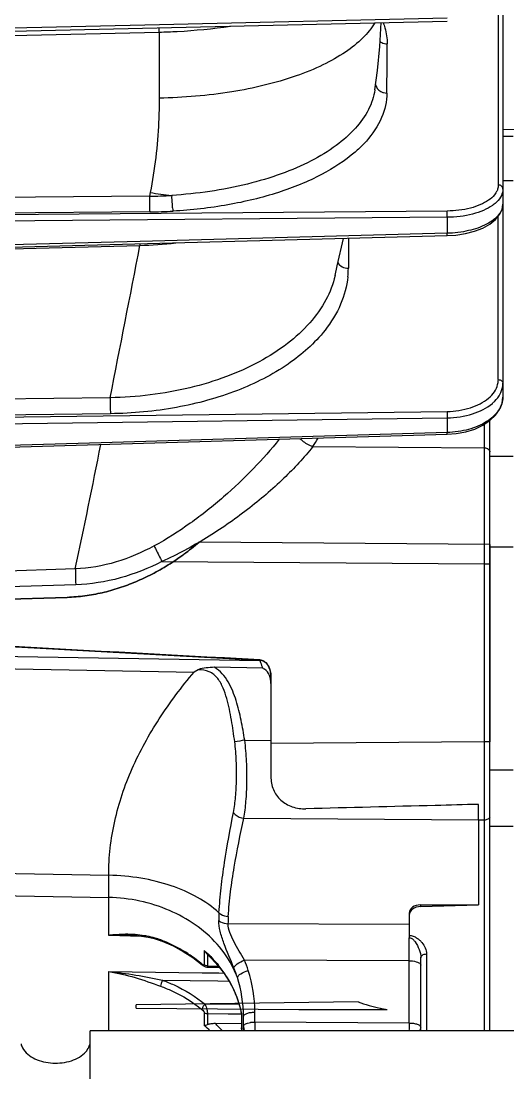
# Model space of a CAD drawing. Header units: millimetres. Extents: x -6 to 705, y -10 to 538.
# Drawn here: x 596.43 to 604.88, y 389.92 to 408.18 of the extents above; entities that cross this region are included whole.
import ezdxf

# ---------------------------------------------------------------- set-up
doc = ezdxf.new("R2010")
doc.units = ezdxf.units.MM
doc.layers.add('02___PRT_ALL_AXES', color=7, linetype='Continuous')

msp = doc.modelspace()

# ---------------------------------------------------------------- linework, layer by layer
at = {"color": 0, "linetype": 'Continuous', "lineweight": -3}
for p, q in [((604.788, 408.616), (604.788, 405)), ((604.709, 408.444), (604.709, 405.331)), ((591.485, 407.894), (603.822, 408.178)), ((598.829, 408.111), (592.163, 407.958)), ((603.823, 408.227), (598.829, 408.111)), ((592.161, 407.833), (598.826, 407.985)), ((598.826, 407.985), (598.826, 408.063)), ((598.826, 407.985), (598.826, 406.84)), ((602.578, 407.103), (602.578, 407.103)), ((602.569, 406.986), (602.569, 406.982)), ((605.597, 406.304), (604.788, 406.29)), ((598.671, 405.199), (598.658, 405.136)), ((598.658, 405.136), (592.161, 405.082)), ((604.788, 404.999), (604.788, 401.648)), ((603.821, 404.88), (591.829, 404.78)), ((598.663, 404.865), (592.166, 404.811)), ((603.823, 404.771), (590.942, 404.664)), ((603.823, 404.771), (603.823, 404.493)), ((604.709, 401.953), (604.709, 404.79)), ((591.381, 404.124), (603.823, 404.453)), ((603.823, 404.493), (598.494, 404.352)), ((598.494, 404.352), (591.838, 404.175)), ((592.161, 404.114), (598.491, 404.281)), ((601.915, 403.929), (602.021, 404.405)), ((602.113, 404.408), (602.108, 403.885)), ((601.877, 403.76), (601.915, 403.929)), ((597.975, 401.638), (592.642, 401.57)), ((592.646, 401.257), (603.821, 401.401)), ((597.981, 401.361), (592.646, 401.292)), ((592.642, 401.145), (603.823, 401.289)), ((603.823, 401.289), (603.823, 401.034)), ((604.466, 401.177), (604.466, 400.769)), ((592.643, 400.673), (603.823, 401.004)), ((603.823, 401.034), (597.821, 400.857)), ((597.821, 400.857), (592.642, 400.704)), ((601.492, 400.791), (604.466, 400.769)), ((604.466, 400.769), (604.466, 400.699)), ((604.466, 400.699), (604.466, 400.564)), ((604.466, 400.564), (604.466, 398.755)), ((604.563, 399.093), (599.52, 399.131)), ((604.563, 399.093), (604.563, 395.664)), ((598.875, 398.796), (604.466, 398.755)), ((597.371, 398.668), (592.161, 398.5)), ((604.466, 398.755), (604.466, 395.663)), ((604.466, 398.755), (604.565, 398.755)), ((597.379, 398.392), (592.168, 398.224)), ((597.231, 398.174), (591.177, 397.98)), ((591.177, 397.98), (597.231, 398.174)), ((589.81, 397.672), (600.568, 397.084)), ((589.549, 397.27), (600.57, 397.075)), ((589.549, 397.051), (599.433, 396.877)), ((600.57, 397.075), (600.57, 397.089)), ((599.505, 396.916), (599.433, 396.877)), ((600.623, 396.942), (599.785, 396.959)), ((600.763, 396.807), (600.763, 395.638)), ((600.765, 396.807), (600.765, 395.061)), ((600.31, 395.693), (600.765, 395.69)), ((600.765, 395.638), (600.763, 395.638)), ((604.466, 395.663), (600.765, 395.638)), ((604.563, 395.664), (604.466, 395.663)), ((604.565, 395.663), (604.466, 395.663)), ((604.466, 395.663), (604.466, 395.478)), ((604.466, 395.478), (604.466, 395.293)), ((604.466, 395.293), (604.466, 394.766)), ((604.466, 394.766), (604.466, 394.603)), ((604.466, 394.603), (604.466, 394.45)), ((604.365, 394.307), (604.365, 394.58)), ((604.466, 394.45), (604.466, 394.374)), ((600.294, 394.338), (604.365, 394.31)), ((604.365, 394.31), (604.365, 392.836)), ((604.466, 394.308), (604.365, 394.307)), ((604.466, 394.374), (604.466, 394.308)), ((604.466, 394.308), (604.466, 390.647)), ((589.549, 393.512), (597.951, 393.349)), ((589.549, 393.124), (597.951, 392.963)), ((597.951, 392.306), (597.951, 392.963)), ((603.361, 392.836), (603.361, 392.808)), ((603.361, 392.836), (604.365, 392.836)), ((603.361, 392.808), (604.365, 392.834)), ((603.165, 392.692), (603.165, 392.271)), ((603.165, 392.496), (600.021, 392.508)), ((598.329, 392.294), (597.951, 392.306)), ((598.329, 392.31), (598.329, 392.31)), ((598.573, 392.286), (598.329, 392.294)), ((598.856, 392.213), (598.881, 392.203)), ((598.881, 392.203), (599.067, 392.122)), ((599.609, 392.043), (599.609, 391.797)), ((599.409, 391.921), (599.573, 391.795)), ((599.644, 391.997), (599.736, 391.907)), ((599.665, 391.981), (599.665, 391.777)), ((599.736, 391.907), (599.85, 391.78)), ((603.161, 391.865), (600.305, 391.875)), ((603.161, 390.785), (603.161, 391.865)), ((603.365, 390.647), (603.365, 391.915)), ((603.463, 391.983), (603.463, 390.647)), ((597.951, 390.647), (597.951, 391.679)), ((597.951, 391.679), (599.571, 391.658)), ((599.573, 391.795), (599.573, 391.796)), ((599.657, 391.757), (599.872, 391.752)), ((599.665, 391.777), (599.857, 391.772)), ((599.85, 391.78), (599.953, 391.646)), ((598.883, 391.528), (599.846, 391.515)), ((599.571, 391.658), (599.656, 391.656)), ((599.656, 391.656), (599.861, 391.654)), ((599.846, 391.515), (600.047, 391.513)), ((599.861, 391.654), (599.948, 391.653)), ((599.953, 391.646), (600.047, 391.498)), ((600.047, 391.498), (600.113, 391.373)), ((602.278, 391.15), (598.429, 391.102)), ((598.429, 391.043), (598.429, 391.102)), ((598.429, 391.043), (601.248, 391.02)), ((599.609, 390.964), (599.609, 390.74)), ((600.215, 391.107), (599.623, 391.11)), ((599.665, 390.943), (599.665, 390.757)), ((600.021, 390.941), (599.665, 390.943)), ((600.255, 390.94), (600.021, 390.941)), ((600.255, 390.95), (600.255, 390.704)), ((600.256, 390.946), (600.255, 390.948)), ((600.256, 390.946), (600.256, 390.69)), ((600.485, 390.802), (600.485, 390.973)), ((601.248, 391.02), (602.78, 391.019)), ((599.797, 390.78), (600.257, 390.778)), ((600.289, 390.647), (600.289, 390.899)), ((603.161, 390.785), (600.485, 390.802)), ((597.629, 385.642), (597.629, 390.647)), ((628.629, 390.647), (597.629, 390.647)), ((600.256, 390.69), (600.255, 390.703)), ((600.256, 390.69), (600.257, 390.684))]:
    msp.add_line(p, q, dxfattribs=at)
for points in [[(602.569, 406.982), (602.614, 407.318), (602.654, 407.735), (602.679, 408.151)], [(603.823, 404.453), (603.973, 404.463), (604.139, 404.489), (604.297, 404.53), (604.44, 404.585), (604.563, 404.653), (604.661, 404.731), (604.732, 404.817), (604.775, 404.908), (604.788, 404.999)], [(603.823, 401.004), (603.979, 401.016), (604.145, 401.047), (604.301, 401.096), (604.443, 401.162), (604.564, 401.242), (604.662, 401.335), (604.732, 401.436), (604.775, 401.543), (604.788, 401.648)], [(598.329, 392.31), (598.4, 392.307), (598.521, 392.295), (598.635, 392.276)], [(598.635, 392.276), (598.742, 392.251), (598.843, 392.218), (598.856, 392.213)], [(599.067, 392.122), (599.243, 392.028), (599.409, 391.921)], [(599.573, 391.796), (599.586, 391.785), (599.607, 391.772), (599.629, 391.762), (599.652, 391.757), (599.657, 391.757)], [(600.113, 391.373), (600.173, 391.232), (600.222, 391.088), (600.255, 390.948)]]:
    msp.add_lwpolyline(points, dxfattribs=at)
for centre, radius, start, end in [((185.94, 410.052), 416.848, 359.5706, 359.68816), ((599.913, 413.245), 8.14, 261.2187, 263.863), ((598.535, 413.308), 8.173, 270.8629, 273.5631), ((598.592, 413.436), 8.571, 270.4723, 273.1712), ((-18.601, 523.469), 628.498, 348.822809, 349.068261), ((598.214, 412.517), 8.24, 271.93, 276.2596), ((602.719, 404.33), 4.228, 180.2381, 180.6684), ((600.565, 403.899), 1.543, 354.0101, 359.4761), ((604.355, 401.955), 0.354, 345.4946, 351.112), ((604.37, 401.953), 0.34, 351.1094, 0.021), ((426.794, 434.778), 174.358, 348.04736, 348.77134), ((599.276, 402.303), 2.683, 325.6891, 329.387), ((605.237, 363.762), 32.309, 98.7713, 99.0829), ((602.495, 392.549), 2.635, 176.7157, 179.611), ((602.248, 392.489), 2.228, 176.2491, 179.5273), ((598.306, 390.677), 1.646, 79.2194, 80.6344), ((598.338, 390.831), 1.488, 73.544, 79.2905), ((598.393, 391.023), 1.289, 69.1361, 73.5086), ((597.917, 389.776), 2.623, 64.4749, 69.1032), ((598.047, 389.998), 2.365, 51.2799, 54.905), ((598.083, 390.957), 2.405, 17.9034, 22.442), ((598.084, 390.045), 2.306, 49.912, 51.2705), ((598.244, 390.471), 2.08, 36.2833, 39.4287), ((598.298, 390.511), 2.013, 29.8777, 36.2884), ((598.002, 390.878), 2.289, 17.6781, 22.1352), ((598.131, 390.973), 2.354, 0.0145, 17.9042), ((598.371, 390.554), 1.928, 25.3748, 29.8419), ((598.068, 390.898), 2.22, 0.01, 17.709), ((598.422, 390.578), 1.872, 20.7384, 25.3753), ((598.479, 390.6), 1.811, 11.0226, 20.7417), ((603.489, 394.671), 3.723, 251.0265, 257.0998), ((598.255, 389.202), 2.206, 40.9336, 45.6598), ((609.434, 390.67), 8.95, 179.1537, 180.1452), ((612.129, 390.652), 8.969, 179.1539, 180.0317), ((598.19, 389.094), 2.174, 45.6416, 49.2521), ((600.356, 390.704), 0.1, 177.4012, 190.9666), ((598.518, 390.353), 1.771, 9.5755, 10.9693)]:
    msp.add_arc(centre, radius, start, end, dxfattribs=at)
for centre, major_axis, start_param, end_param in [((603.365, 392.689), (-0.2, 0.005), -1.535787, 0.018918), ((603.365, 392.661), (-0.2, -0.005), 4.709563, 6.264268)]:
    msp.add_ellipse(centre, major_axis=major_axis, ratio=0.734988, start_param=start_param, end_param=end_param, dxfattribs=at)
for points, knots in [([(602.566, 408.148), (602.51, 408.052), (602.355, 407.862), (602.047, 407.618), (601.655, 407.399), (601.004, 407.136), (600.052, 406.913), (599.248, 406.846), (598.826, 406.84)], [0, 0, 0, 0, 0.082013, 0.177268, 0.286856, 0.410246, 0.691004, 1, 1, 1, 1]), ([(602.711, 408.152), (602.723, 408.122), (602.763, 408.003), (602.782, 407.876), (602.781, 407.783)], [0, 0, 0, 0, 0.256879, 1, 1, 1, 1]), ([(598.826, 407.985), (598.931, 407.988), (599.345, 408.004), (599.758, 408.044), (600.064, 408.09)], [0, 0, 0, 0, 0.253952, 1, 1, 1, 1]), ([(602.658, 407.821), (602.667, 407.815), (602.705, 407.793), (602.749, 407.783), (602.781, 407.783)], [0, 0, 0, 0, 0.246171, 1, 1, 1, 1]), ([(602.581, 407.074), (602.585, 407.05), (602.607, 407.002), (602.647, 406.968), (602.669, 406.956)], [0, 0, 0, 0, 0.486483, 1, 1, 1, 1]), ([(598.826, 406.84), (598.826, 406.701), (598.814, 406.152), (598.749, 405.603), (598.671, 405.199)], [0, 0, 0, 0, 0.252322, 1, 1, 1, 1]), ([(602.568, 406.982), (602.551, 406.864), (602.468, 406.621), (602.23, 406.293), (601.888, 405.994), (601.451, 405.731), (600.933, 405.509), (600.131, 405.27), (599.485, 405.178), (599.043, 405.151)], [0, 0, 0, 0, 0.084855, 0.178733, 0.285313, 0.405821, 0.539712, 0.685199, 1, 1, 1, 1]), ([(602.776, 406.928), (602.775, 406.782), (602.705, 406.474), (602.528, 406.216), (602.42, 406.095)], [0, 0, 0, 0, 0.473578, 1, 1, 1, 1]), ([(602.42, 406.095), (602.406, 406.079), (602.344, 406.011), (602.277, 405.948), (602.225, 405.903)], [0, 0, 0, 0, 0.242845, 1, 1, 1, 1]), ([(602.225, 405.903), (602.048, 405.75), (601.62, 405.475), (600.872, 405.174), (600.003, 404.965), (599.386, 404.896), (599.066, 404.878)], [0, 0, 0, 0, 0.207886, 0.448374, 0.715461, 1, 1, 1, 1]), ([(604.667, 405.193), (604.659, 405.182), (604.624, 405.134), (604.579, 405.094), (604.541, 405.068)], [0, 0, 0, 0, 0.22976, 1, 1, 1, 1]), ([(604.698, 405.261), (604.697, 405.255), (604.688, 405.231), (604.677, 405.209), (604.667, 405.193)], [0, 0, 0, 0, 0.242605, 1, 1, 1, 1]), ([(604.788, 405.262), (604.788, 405.223), (604.768, 405.139), (604.716, 405.072), (604.684, 405.041)], [0, 0, 0, 0, 0.468186, 1, 1, 1, 1]), ([(604.788, 405.262), (604.788, 405.28), (604.769, 405.319), (604.729, 405.331), (604.709, 405.331)], [0, 0, 0, 0, 0.474784, 1, 1, 1, 1]), ([(598.658, 405.136), (598.658, 405.086), (598.658, 404.995), (598.66, 404.905), (598.663, 404.865)], [0, 0, 0, 0, 0.556476, 1, 1, 1, 1]), ([(599.043, 405.151), (599.042, 405.1), (599.046, 405.026), (599.055, 404.935), (599.062, 404.895), (599.066, 404.878)], [0, 0, 0, 0, 0.553608, 0.809902, 1, 1, 1, 1]), ([(604.541, 405.068), (604.497, 405.037), (604.395, 404.983), (604.156, 404.904), (603.958, 404.881), (603.821, 404.88)], [0, 0, 0, 0, 0.213784, 0.456907, 1, 1, 1, 1]), ([(604.788, 405), (604.788, 404.967), (604.774, 404.899), (604.715, 404.805), (604.624, 404.719), (604.454, 404.614), (604.183, 404.524), (603.948, 404.496), (603.823, 404.493)], [0, 0, 0, 0, 0.082737, 0.174081, 0.278958, 0.399325, 0.681591, 1, 1, 1, 1]), ([(604.684, 405.041), (604.678, 405.035), (604.654, 405.012), (604.627, 404.99), (604.606, 404.976)], [0, 0, 0, 0, 0.239534, 1, 1, 1, 1]), ([(603.823, 404.771), (603.824, 404.781), (603.824, 404.817), (603.823, 404.853), (603.821, 404.88)], [0, 0, 0, 0, 0.270591, 1, 1, 1, 1]), ([(604.606, 404.976), (604.558, 404.942), (604.447, 404.883), (604.187, 404.797), (603.971, 404.772), (603.823, 404.771)], [0, 0, 0, 0, 0.213803, 0.456938, 1, 1, 1, 1]), ([(603.823, 404.453), (603.823, 404.453), (603.823, 404.455), (603.823, 404.457), (603.823, 404.466), (603.824, 404.478), (603.823, 404.487), (603.823, 404.493)], [0, 0, 0, 0, 0.017641, 0.068589, 0.268195, 0.587614, 1, 1, 1, 1]), ([(601.926, 403.982), (601.942, 403.952), (601.999, 403.902), (602.071, 403.886), (602.108, 403.885)], [0, 0, 0, 0, 0.473497, 1, 1, 1, 1]), ([(601.877, 403.76), (601.844, 403.613), (601.73, 403.317), (601.443, 402.916), (601.047, 402.555), (600.557, 402.244), (599.986, 401.989), (599.129, 401.73), (598.44, 401.647), (597.975, 401.638)], [0, 0, 0, 0, 0.095384, 0.198098, 0.3104, 0.432897, 0.564968, 0.705055, 1, 1, 1, 1]), ([(602.1, 403.738), (602.082, 403.575), (601.992, 403.241), (601.811, 402.949), (601.703, 402.811)], [0, 0, 0, 0, 0.483076, 1, 1, 1, 1]), ([(601.703, 402.811), (601.524, 402.583), (601.049, 402.166), (600.163, 401.721), (599.115, 401.436), (598.365, 401.366), (597.981, 401.361)], [0, 0, 0, 0, 0.211478, 0.452961, 0.719167, 1, 1, 1, 1]), ([(604.709, 401.953), (604.729, 401.953), (604.767, 401.943), (604.788, 401.907), (604.788, 401.89)], [0, 0, 0, 0, 0.540334, 1, 1, 1, 1]), ([(604.541, 401.632), (604.579, 401.664), (604.645, 401.735), (604.687, 401.823), (604.698, 401.867)], [0, 0, 0, 0, 0.526379, 1, 1, 1, 1]), ([(604.742, 401.706), (604.746, 401.714), (604.76, 401.743), (604.771, 401.773), (604.777, 401.797)], [0, 0, 0, 0, 0.255278, 1, 1, 1, 1]), ([(597.976, 401.638), (597.975, 401.589), (597.976, 401.497), (597.978, 401.404), (597.981, 401.361)], [0, 0, 0, 0, 0.528519, 1, 1, 1, 1]), ([(603.821, 401.401), (603.958, 401.403), (604.214, 401.44), (604.45, 401.555), (604.541, 401.632)], [0, 0, 0, 0, 0.535531, 1, 1, 1, 1]), ([(604.788, 401.648), (604.788, 401.609), (604.774, 401.528), (604.717, 401.414), (604.626, 401.309), (604.458, 401.183), (604.187, 401.072), (603.948, 401.038), (603.823, 401.034)], [0, 0, 0, 0, 0.094405, 0.194699, 0.304438, 0.42548, 0.698706, 1, 1, 1, 1]), ([(603.823, 401.289), (603.972, 401.291), (604.25, 401.331), (604.508, 401.457), (604.606, 401.541)], [0, 0, 0, 0, 0.535598, 1, 1, 1, 1]), ([(604.606, 401.541), (604.62, 401.553), (604.673, 401.602), (604.717, 401.66), (604.742, 401.706)], [0, 0, 0, 0, 0.265286, 1, 1, 1, 1]), ([(603.821, 401.401), (603.822, 401.393), (603.823, 401.356), (603.824, 401.319), (603.823, 401.289)], [0, 0, 0, 0, 0.209149, 1, 1, 1, 1]), ([(603.823, 401.004), (603.824, 401.004), (603.823, 401.008), (603.824, 401.012), (603.823, 401.023), (603.823, 401.03), (603.823, 401.034)], [0, 0, 0, 0, 0.06765, 0.26523, 0.583133, 1, 1, 1, 1]), ([(600.908, 400.917), (600.768, 400.741), (600.46, 400.393), (599.945, 399.904), (599.372, 399.449), (598.956, 399.183), (598.739, 399.066)], [0, 0, 0, 0, 0.235292, 0.485782, 0.742154, 1, 1, 1, 1]), ([(601.27, 400.928), (601.317, 400.882), (601.391, 400.831), (601.472, 400.797), (601.492, 400.791)], [0, 0, 0, 0, 0.754397, 1, 1, 1, 1]), ([(601.492, 400.791), (601.339, 400.595), (600.977, 400.21), (600.357, 399.68), (599.652, 399.191), (599.141, 398.915), (598.875, 398.796)], [0, 0, 0, 0, 0.225048, 0.475951, 0.736581, 1, 1, 1, 1]), ([(604.466, 400.769), (604.479, 400.768), (604.504, 400.765), (604.536, 400.75), (604.559, 400.726), (604.565, 400.706), (604.565, 400.697)], [0, 0, 0, 0, 0.285996, 0.552571, 0.788429, 1, 1, 1, 1]), ([(599.52, 399.131), (599.434, 399.058), (599.258, 398.919), (598.985, 398.734), (598.706, 398.575), (598.423, 398.441), (598.134, 398.332), (597.839, 398.25), (597.537, 398.194), (597.333, 398.178), (597.231, 398.174)], [0, 0, 0, 0, 0.134636, 0.265023, 0.391618, 0.51508, 0.636706, 0.757397, 0.878267, 1, 1, 1, 1]), ([(597.231, 398.174), (597.333, 398.178), (597.537, 398.194), (597.839, 398.25), (598.134, 398.332), (598.423, 398.441), (598.706, 398.575), (598.985, 398.734), (599.258, 398.92), (599.434, 399.058), (599.52, 399.131)], [0, 0, 0, 0, 0.121762, 0.242677, 0.363403, 0.485054, 0.608522, 0.735087, 0.865421, 1, 1, 1, 1]), ([(598.739, 399.066), (598.529, 398.952), (598.086, 398.762), (597.61, 398.678), (597.371, 398.668)], [0, 0, 0, 0, 0.500156, 1, 1, 1, 1]), ([(598.739, 399.066), (598.749, 399.047), (598.793, 398.957), (598.839, 398.867), (598.875, 398.796)], [0, 0, 0, 0, 0.206021, 1, 1, 1, 1]), ([(598.875, 398.796), (598.644, 398.677), (598.157, 398.483), (597.638, 398.401), (597.379, 398.392)], [0, 0, 0, 0, 0.500142, 1, 1, 1, 1]), ([(597.372, 398.668), (597.372, 398.648), (597.374, 398.556), (597.376, 398.464), (597.379, 398.392)], [0, 0, 0, 0, 0.216584, 1, 1, 1, 1]), ([(600.568, 397.084), (600.595, 397.083), (600.652, 397.068), (600.713, 397.001), (600.754, 396.912), (600.762, 396.843), (600.763, 396.807)], [0, 0, 0, 0, 0.21633, 0.4493, 0.711119, 1, 1, 1, 1]), ([(600.763, 396.807), (600.763, 396.824), (600.761, 396.858), (600.75, 396.908), (600.733, 396.956), (600.709, 397.002), (600.674, 397.042), (600.628, 397.078), (600.588, 397.084), (600.568, 397.084)], [0, 0, 0, 0, 0.137384, 0.273102, 0.40905, 0.546313, 0.687024, 0.836939, 1, 1, 1, 1]), ([(600.57, 397.089), (600.601, 397.087), (600.662, 397.062), (600.722, 396.989), (600.757, 396.901), (600.765, 396.838), (600.765, 396.807)], [0, 0, 0, 0, 0.248789, 0.498843, 0.749339, 1, 1, 1, 1]), ([(600.57, 397.075), (600.574, 397.064), (600.593, 397.02), (600.611, 396.976), (600.623, 396.942)], [0, 0, 0, 0, 0.244437, 1, 1, 1, 1]), ([(597.951, 393.349), (597.952, 393.507), (597.968, 393.823), (598.075, 394.452), (598.334, 395.221), (598.813, 396.087), (599.215, 396.619), (599.433, 396.877)], [0, 0, 0, 0, 0.121231, 0.242821, 0.488745, 0.740875, 1, 1, 1, 1]), ([(599.785, 396.959), (599.737, 396.96), (599.644, 396.949), (599.546, 396.939), (599.505, 396.916)], [0, 0, 0, 0, 0.505857, 1, 1, 1, 1]), ([(600.137, 395.666), (600.12, 395.792), (600.093, 395.982), (600.045, 396.233), (600, 396.419), (599.95, 396.571), (599.895, 396.686), (599.844, 396.767), (599.777, 396.837), (599.666, 396.903), (599.568, 396.917), (599.505, 396.916)], [0, 0, 0, 0, 0.250246, 0.375327, 0.500366, 0.62536, 0.687909, 0.750499, 0.813114, 0.875691, 1, 1, 1, 1]), ([(600.31, 395.693), (600.292, 395.809), (600.252, 396.041), (600.183, 396.326), (600.105, 396.548), (600.029, 396.708), (599.928, 396.853), (599.836, 396.93), (599.785, 396.959)], [0, 0, 0, 0, 0.25012, 0.500185, 0.625245, 0.750278, 0.875227, 1, 1, 1, 1]), ([(600.765, 396.68), (600.765, 396.727), (600.748, 396.82), (600.691, 396.901), (600.653, 396.927)], [0, 0, 0, 0, 0.501489, 1, 1, 1, 1]), ([(600.294, 394.338), (600.312, 394.435), (600.337, 394.644), (600.352, 394.973), (600.347, 395.328), (600.327, 395.571), (600.31, 395.693)], [0, 0, 0, 0, 0.218415, 0.463452, 0.727025, 1, 1, 1, 1]), ([(600.115, 394.441), (600.132, 394.53), (600.156, 394.72), (600.17, 395.018), (600.167, 395.337), (600.151, 395.556), (600.137, 395.666)], [0, 0, 0, 0, 0.221377, 0.466573, 0.728558, 1, 1, 1, 1]), ([(600.765, 395.061), (600.765, 394.985), (600.79, 394.832), (600.926, 394.64), (601.134, 394.524), (601.293, 394.502), (601.373, 394.504)], [0, 0, 0, 0, 0.247102, 0.489271, 0.73915, 1, 1, 1, 1]), ([(599.864, 392.7), (599.869, 392.772), (599.879, 392.917), (599.908, 393.207), (599.977, 393.717), (600.06, 394.151), (600.115, 394.441)], [0, 0, 0, 0, 0.123741, 0.247815, 0.496959, 1, 1, 1, 1]), ([(600.115, 394.441), (600.123, 394.427), (600.168, 394.373), (600.24, 394.344), (600.294, 394.338)], [0, 0, 0, 0, 0.22364, 1, 1, 1, 1]), ([(604.365, 394.58), (604.115, 394.574), (603.118, 394.547), (602.121, 394.523), (601.373, 394.504)], [0, 0, 0, 0, 0.25, 1, 1, 1, 1]), ([(600.025, 392.635), (600.03, 392.706), (600.041, 392.849), (600.072, 393.135), (600.146, 393.633), (600.235, 394.056), (600.294, 394.338)], [0, 0, 0, 0, 0.124545, 0.249202, 0.498934, 1, 1, 1, 1]), ([(604.561, 394.358), (604.555, 394.343), (604.524, 394.316), (604.487, 394.308), (604.466, 394.308)], [0, 0, 0, 0, 0.448946, 1, 1, 1, 1]), ([(597.951, 392.963), (597.952, 392.992), (597.952, 393.12), (597.952, 393.249), (597.951, 393.349)], [0, 0, 0, 0, 0.220935, 1, 1, 1, 1]), ([(599.864, 392.7), (599.751, 392.802), (599.486, 392.986), (599.025, 393.185), (598.504, 393.313), (598.138, 393.346), (597.951, 393.349)], [0, 0, 0, 0, 0.221753, 0.466162, 0.728128, 1, 1, 1, 1]), ([(599.83, 392.154), (599.606, 392.406), (599.011, 392.813), (598.311, 392.955), (597.951, 392.963)], [0, 0, 0, 0, 0.483663, 1, 1, 1, 1]), ([(599.864, 392.7), (599.874, 392.69), (599.92, 392.653), (599.98, 392.637), (600.025, 392.635)], [0, 0, 0, 0, 0.228702, 1, 1, 1, 1]), ([(600.123, 391.741), (600.065, 391.883), (599.973, 392.091), (599.881, 392.367), (599.859, 392.503), (599.86, 392.567)], [0, 0, 0, 0, 0.530118, 0.781718, 1, 1, 1, 1]), ([(599.86, 392.567), (599.869, 392.557), (599.916, 392.522), (599.976, 392.508), (600.021, 392.508)], [0, 0, 0, 0, 0.22751, 1, 1, 1, 1]), ([(600.305, 391.875), (600.246, 391.982), (600.151, 392.137), (600.048, 392.346), (600.02, 392.456), (600.021, 392.508)], [0, 0, 0, 0, 0.52384, 0.77951, 1, 1, 1, 1]), ([(598.243, 392.325), (598.17, 392.325), (598.073, 392.319), (597.976, 392.309), (597.951, 392.306)], [0, 0, 0, 0, 0.748714, 1, 1, 1, 1]), ([(598.856, 392.213), (598.855, 392.214), (598.852, 392.217), (598.852, 392.223), (598.852, 392.227)], [0, 0, 0, 0, 0.157594, 1, 1, 1, 1]), ([(603.161, 391.865), (603.161, 391.931), (603.161, 392.031), (603.16, 392.165), (603.162, 392.232), (603.162, 392.266)], [0, 0, 0, 0, 0.496295, 0.750908, 1, 1, 1, 1]), ([(603.165, 392.304), (603.188, 392.305), (603.234, 392.297), (603.293, 392.265), (603.342, 392.227), (603.396, 392.171), (603.446, 392.092), (603.463, 392.019), (603.463, 391.983)], [0, 0, 0, 0, 0.148462, 0.286489, 0.416847, 0.541578, 0.777055, 1, 1, 1, 1]), ([(603.165, 392.266), (603.176, 392.267), (603.204, 392.26), (603.237, 392.231), (603.257, 392.207), (603.266, 392.194)], [0, 0, 0, 0, 0.264474, 0.638097, 1, 1, 1, 1]), ([(599.407, 391.933), (599.378, 391.953), (599.263, 392.031), (599.141, 392.098), (599.047, 392.143)], [0, 0, 0, 0, 0.247703, 1, 1, 1, 1]), ([(599.609, 392.043), (599.631, 392.023), (599.716, 391.945), (599.795, 391.859), (599.851, 391.792)], [0, 0, 0, 0, 0.252484, 1, 1, 1, 1]), ([(600.183, 391.574), (600.164, 391.626), (600.074, 391.835), (599.944, 392.026), (599.83, 392.154)], [0, 0, 0, 0, 0.244904, 1, 1, 1, 1]), ([(603.266, 392.194), (603.295, 392.153), (603.341, 392.063), (603.365, 391.965), (603.365, 391.915)], [0, 0, 0, 0, 0.507016, 1, 1, 1, 1]), ([(600.123, 391.741), (600.125, 391.753), (600.143, 391.78), (600.202, 391.83), (600.261, 391.859), (600.305, 391.875)], [0, 0, 0, 0, 0.162501, 0.397425, 1, 1, 1, 1]), ([(603.161, 391.865), (603.203, 391.865), (603.261, 391.859), (603.327, 391.836), (603.351, 391.819), (603.357, 391.809)], [0, 0, 0, 0, 0.596326, 0.830047, 1, 1, 1, 1]), ([(603.365, 391.915), (603.365, 391.924), (603.371, 391.944), (603.393, 391.966), (603.426, 391.98), (603.45, 391.983), (603.463, 391.983)], [0, 0, 0, 0, 0.204736, 0.438399, 0.707973, 1, 1, 1, 1]), ([(597.951, 391.679), (598.105, 391.655), (598.411, 391.582), (598.705, 391.476), (598.852, 391.423)], [0, 0, 0, 0, 0.498509, 1, 1, 1, 1]), ([(597.951, 391.679), (598.108, 391.665), (598.42, 391.623), (598.729, 391.56), (598.883, 391.528)], [0, 0, 0, 0, 0.499975, 1, 1, 1, 1]), ([(599.609, 391.797), (599.609, 391.795), (599.608, 391.792), (599.603, 391.789), (599.593, 391.792), (599.581, 391.799), (599.573, 391.805), (599.568, 391.809)], [0, 0, 0, 0, 0.088916, 0.163467, 0.367144, 0.656599, 1, 1, 1, 1]), ([(599.573, 391.796), (599.572, 391.796), (599.569, 391.8), (599.568, 391.805), (599.568, 391.809)], [0, 0, 0, 0, 0.218724, 1, 1, 1, 1]), ([(599.665, 391.777), (599.659, 391.777), (599.639, 391.779), (599.62, 391.787), (599.609, 391.797)], [0, 0, 0, 0, 0.258938, 1, 1, 1, 1]), ([(599.665, 391.777), (599.664, 391.772), (599.665, 391.765), (599.66, 391.757), (599.657, 391.757)], [0, 0, 0, 0, 0.678335, 1, 1, 1, 1]), ([(600.183, 391.574), (600.185, 391.586), (600.203, 391.612), (600.264, 391.658), (600.326, 391.684), (600.371, 391.696)], [0, 0, 0, 0, 0.15821, 0.39054, 1, 1, 1, 1]), ([(603.357, 391.809), (603.359, 391.808), (603.362, 391.802), (603.365, 391.795), (603.365, 391.79)], [0, 0, 0, 0, 0.272902, 1, 1, 1, 1]), ([(598.883, 391.528), (598.874, 391.51), (598.861, 391.475), (598.852, 391.439), (598.852, 391.423)], [0, 0, 0, 0, 0.555716, 1, 1, 1, 1]), ([(598.883, 391.528), (598.951, 391.503), (599.214, 391.396), (599.46, 391.245), (599.623, 391.11)], [0, 0, 0, 0, 0.255158, 1, 1, 1, 1]), ([(598.852, 391.423), (598.918, 391.399), (599.173, 391.295), (599.41, 391.149), (599.568, 391.019)], [0, 0, 0, 0, 0.255177, 1, 1, 1, 1]), ([(599.623, 391.11), (599.608, 391.097), (599.588, 391.074), (599.572, 391.041), (599.568, 391.026), (599.568, 391.019)], [0, 0, 0, 0, 0.564528, 0.813475, 1, 1, 1, 1]), ([(599.568, 391.019), (599.578, 391.011), (599.591, 390.998), (599.604, 390.979), (599.609, 390.969), (599.609, 390.964)], [0, 0, 0, 0, 0.541405, 0.80451, 1, 1, 1, 1]), ([(599.665, 390.943), (599.659, 390.943), (599.639, 390.945), (599.62, 390.954), (599.609, 390.964)], [0, 0, 0, 0, 0.258004, 1, 1, 1, 1]), ([(599.623, 391.11), (599.635, 391.081), (599.651, 391.026), (599.664, 390.969), (599.665, 390.943)], [0, 0, 0, 0, 0.548647, 1, 1, 1, 1]), ([(600.289, 390.899), (600.289, 390.909), (600.3, 390.926), (600.322, 390.941), (600.358, 390.957), (600.413, 390.97), (600.46, 390.973), (600.485, 390.973)], [0, 0, 0, 0, 0.14391, 0.243584, 0.36424, 0.660233, 1, 1, 1, 1]), ([(602.658, 391.042), (602.676, 391.038), (602.717, 391.03), (602.757, 391.022), (602.78, 391.019)], [0, 0, 0, 0, 0.454078, 1, 1, 1, 1]), ([(599.665, 390.757), (599.659, 390.754), (599.641, 390.746), (599.622, 390.741), (599.609, 390.74)], [0, 0, 0, 0, 0.307526, 1, 1, 1, 1]), ([(599.665, 390.757), (599.684, 390.766), (599.728, 390.777), (599.773, 390.781), (599.797, 390.78)], [0, 0, 0, 0, 0.472708, 1, 1, 1, 1]), ([(600.289, 390.727), (600.289, 390.745), (600.319, 390.77), (600.362, 390.786), (600.393, 390.793), (600.41, 390.796)], [0, 0, 0, 0, 0.363096, 0.651045, 1, 1, 1, 1]), ([(600.41, 390.796), (600.416, 390.797), (600.441, 390.8), (600.466, 390.802), (600.485, 390.802)], [0, 0, 0, 0, 0.242939, 1, 1, 1, 1]), ([(603.161, 390.785), (603.187, 390.785), (603.236, 390.782), (603.292, 390.769), (603.329, 390.753), (603.352, 390.738), (603.365, 390.721), (603.365, 390.71)], [0, 0, 0, 0, 0.33898, 0.635388, 0.756579, 0.856681, 1, 1, 1, 1]), ([(600.289, 390.727), (600.289, 390.706), (600.295, 390.677), (600.31, 390.653), (600.314, 390.647)], [0, 0, 0, 0, 0.742433, 1, 1, 1, 1]), ([(597.557, 390.291), (597.565, 390.3), (597.593, 390.337), (597.613, 390.38), (597.621, 390.414)], [0, 0, 0, 0, 0.257911, 1, 1, 1, 1]), ([(596.456, 390.355), (596.501, 390.27), (596.629, 390.17), (596.822, 390.107), (596.983, 390.084), (597.146, 390.091), (597.349, 390.135), (597.493, 390.215), (597.557, 390.291)], [0, 0, 0, 0, 0.234095, 0.363189, 0.494641, 0.626516, 0.757083, 1, 1, 1, 1])]:
    msp.add_open_spline(points, degree=3, knots=knots, dxfattribs=at)
for points in [[(602.669, 406.956), (602.685, 406.947), (602.703, 406.94), (602.72, 406.935)], [(602.72, 406.935), (602.738, 406.931), (602.757, 406.928), (602.776, 406.928)], [(604.709, 405.331), (604.709, 405.308), (604.705, 405.283), (604.698, 405.261)], [(604.777, 401.797), (604.784, 401.827), (604.788, 401.859), (604.788, 401.89)], [(600.57, 397.089), (597.311, 397.263), (594.052, 397.439), (590.793, 397.617)], [(600.653, 396.927), (600.644, 396.933), (600.634, 396.938), (600.623, 396.942)], [(598.329, 392.31), (598.203, 392.314), (598.077, 392.312), (597.951, 392.306)], [(598.574, 392.3), (598.465, 392.318), (598.354, 392.326), (598.243, 392.325)], [(599.609, 392.043), (599.618, 392.026), (599.629, 392.01), (599.644, 391.997)], [(603.35, 390.647), (603.359, 390.667), (603.365, 390.688), (603.365, 390.71)], [(596.43, 390.421), (596.436, 390.398), (596.444, 390.376), (596.456, 390.355)]]:
    msp.add_open_spline(points, degree=3, dxfattribs=at)
at = {"layer": '02___PRT_ALL_AXES', "color": 0, "linetype": 'Continuous', "lineweight": -3}
for p, q in [((604.965, 406.174), (604.788, 406.174)), ((604.965, 405.405), (604.788, 405.405)), ((604.565, 390.647), (604.565, 401.243)), ((604.965, 400.621), (604.565, 400.621)), ((604.965, 399.044), (604.565, 399.044)), ((604.965, 395.172), (604.565, 395.172)), ((604.965, 394.196), (604.565, 394.196))]:
    msp.add_line(p, q, dxfattribs=at)

doc.saveas('drawing.dxf')
